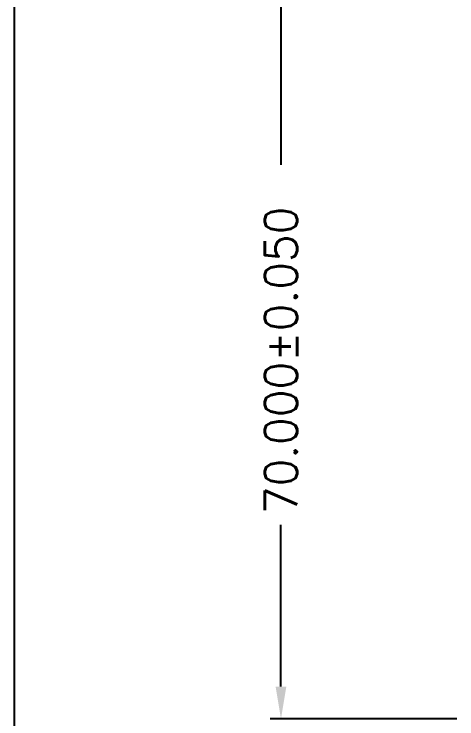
# Model space of a CAD drawing. Extents: x -347 to 20, y -460 to 3.
# Drawn here: x -346.9 to -305.5, y -143.9 to -77.9 of the extents above; entities that cross this region are included whole.
import ezdxf

# ---------------------------------------------------------------- set-up
doc = ezdxf.new("R2010")
doc.units = 0
doc.header["$MEASUREMENT"] = 0
doc.layers.add('1D', color=4, linetype='CONTINUOUS')
doc.layers.add('TEMPLATE', color=6, linetype='CONTINUOUS')
doc.styles.add('simplex', font='SIMPLEX.SHX')

msp = doc.modelspace()

# ---------------------------------------------------------------- linework, layer by layer
at = {"layer": '1D'}
for p, q in [((-321.9375, -76.8727), (-321.9375, -91.9944)), ((-321.9375, -140.8227), (-321.9375, -125.7009)), ((-305.4963, -143.8477), (-322.9455, -143.8477))]:
    msp.add_line(p, q, dxfattribs=at)
msp.add_solid([(-322.4416, -140.8227), (-321.4333, -140.8227), (-321.9375, -143.8477)], dxfattribs=at)
at = {"layer": 'TEMPLATE', "color": 6}
msp.add_lwpolyline([(-346.8834, 3.1136), (-346.8834, -460.3842), (-17.7153, -460.3842), (-17.7153, 3.1136)], close=True, dxfattribs=at)

# ---------------------------------------------------------------- texts
at = {"layer": '1D', "linetype": 'ByBlock', "style": 'simplex'}
msp.add_text('70.000±0.050', height=3.025, rotation=90, dxfattribs=at).set_placement((-320.425, -124.6929))

doc.saveas('drawing.dxf')
